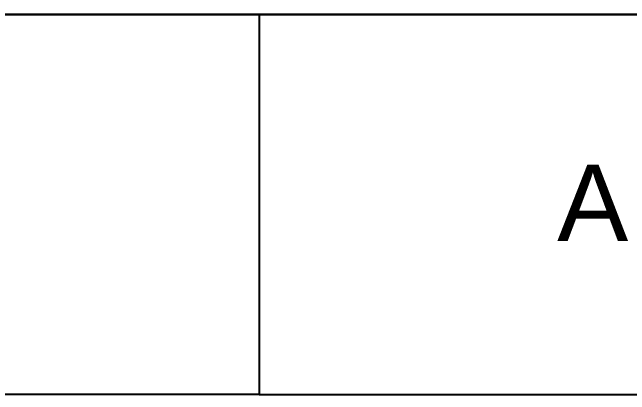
# Model space of a CAD drawing. Extents: x 58467 to 79089, y -33726 to -17391.
# Drawn here: x 75697.5 to 76184.5, y -21926 to -21624.3 of the extents above; entities that cross this region are included whole.
import ezdxf
from ezdxf.enums import TextEntityAlignment as Align

# ---------------------------------------------------------------- set-up
doc = ezdxf.new("R2010")
doc.units = 0
doc.header["$LTSCALE"] = 100
doc.layers.add('BA_layout', color=11, linetype='Continuous')
doc.styles.add('antet', font='arial.ttf')

msp = doc.modelspace()

# ---------------------------------------------------------------- linework, layer by layer
for p, q in [((74564.59, -21626.03), (79089.37, -21626.03)), ((75892.05, -21626.03), (75892.05, -21926.03)), ((75892.05, -21926.03), (74564.59, -21926.03))]:
    msp.add_line(p, q)
msp.add_lwpolyline([(75892.05, -21926.03), (79089.37, -21926.03), (79089.37, -21626.03), (75892.05, -21626.03)], close=True)
at = {"layer": 'BA_layout'}
msp.add_lwpolyline([(74564.59, -21626.03), (74564.59, -18260.87), (79089.07, -18260.87), (79089.07, -21626.03)], close=True, dxfattribs=at)

# ---------------------------------------------------------------- texts
at = {"style": 'antet'}
msp.add_text('ARÇELİK KADIKÖY PROJESİ', height=60.2112, dxfattribs=at).set_placement((77267.69, -21804.82), align=Align.RIGHT)

doc.saveas('drawing.dxf')
